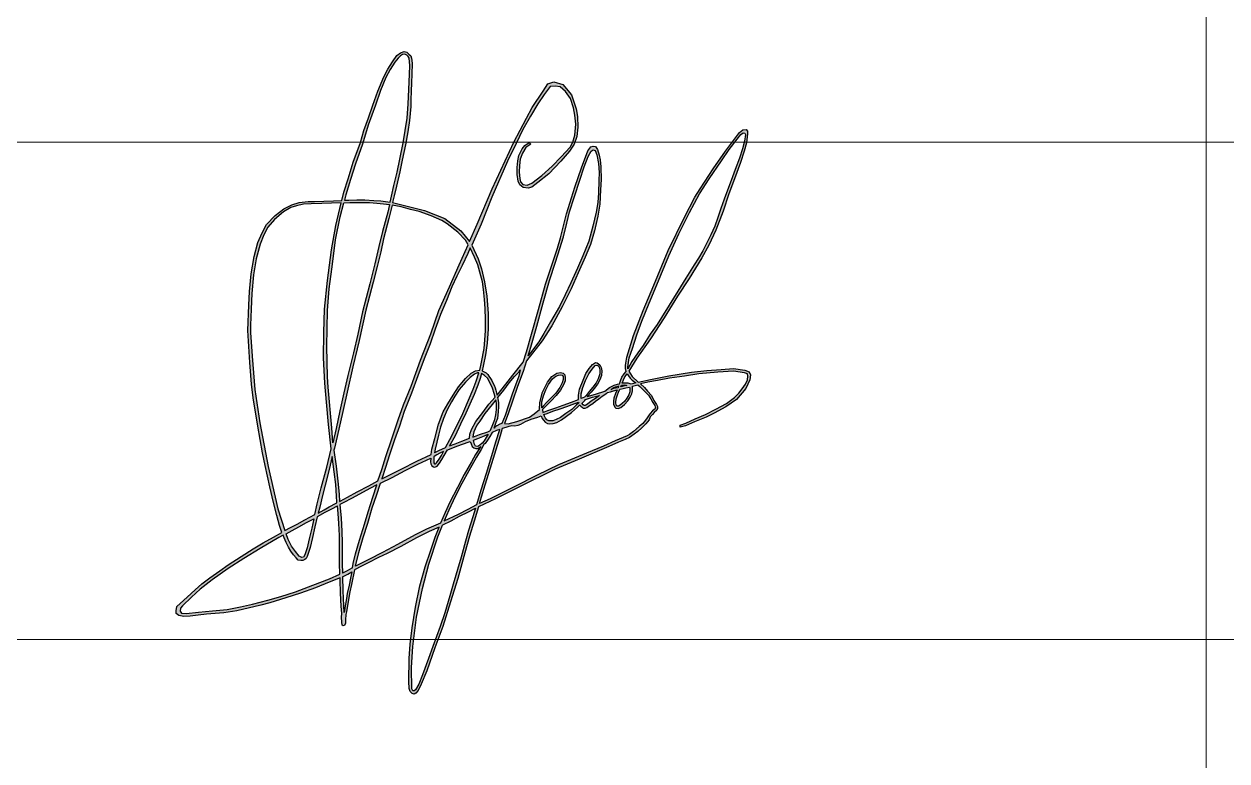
# Model space of a CAD drawing. Header units: millimetres. Extents: x -37166 to -34073, y -441 to 2979.
# Drawn here: x -34943.88 to -34931.78, y 609.13 to 616.54 of the extents above; entities that cross this region are included whole.
import ezdxf
from ezdxf.enums import TextEntityAlignment as Align

# ---------------------------------------------------------------- set-up
doc = ezdxf.new("R2010")
doc.units = ezdxf.units.MM
doc.linetypes.add('SLD-Сплошная', pattern=[0])
doc.layers.add('ОСНОВНАЯ_НАДПИСЬ', color=7, linetype='SLD-Сплошная')
doc.layers.add('ЧЕРТЕЖ', color=7, linetype='Continuous')
doc.styles.add('SLDTEXTSTYLE0', font='ГОСТ тип А наклонный.ttf')
doc.styles.add('ГОСТ', font='ГОСТ тип А.ttf', dxfattribs={"oblique": 15})

# ---------------------------------------------------------------- blocks, each defined once
blk = doc.blocks.new('A4-vert-gost-02-Neptun')
at = {"layer": 'ОСНОВНАЯ_НАДПИСЬ', "lineweight": 13}
for p, q in [((74.998, 20.001), (74.998, 5.001)), ((19.998, 15.001), (84.998, 15.001)), ((19.998, 10.001), (84.998, 10.001))]:
    blk.add_line(p, q, dxfattribs=at)
at = {"layer": 'ОСНОВНАЯ_НАДПИСЬ', "lineweight": 13, "style": 'SLDTEXTSTYLE0', "oblique": 7.5}
blk.add_attdef('PAGE', text='', height=3.5, dxfattribs=at).set_placement((199.52, 7.972), align=Align.CENTER)
at = {"layer": 'ЧЕРТЕЖ', "style": 'ГОСТ', "oblique": 15}
blk.add_attdef('НОМЕР ЧЕРТЕЖА', text='', height=5, rotation=180, dxfattribs=at).set_placement((58.022, 285.179), align=Align.MIDDLE_CENTER)
blk.add_attdef('Номер чертежа', text='', height=7.001, dxfattribs=at).set_placement((141.148, 13.277), align=Align.MIDDLE_CENTER)
blk = doc.blocks.new('Chirkov')
at = {"ltscale": 50}
h = blk.add_hatch(color=256, dxfattribs=at)
h.paths.add_polyline_path([(0.4586, 0.5454), (0.4616, 0.5602), (0.4637, 0.5754), (0.465, 0.5944), (0.4652, 0.6142), (0.4633, 0.6369), (0.4601, 0.656), (0.4563, 0.6728), (0.4521, 0.6859), (0.4435, 0.7037), (0.4558, 0.7315), (0.47, 0.7668), (0.4905, 0.8136), (0.5018, 0.837), (0.5105, 0.8551), (0.5206, 0.8728), (0.5299, 0.8889), (0.5383, 0.901), (0.5463, 0.9115), (0.5527, 0.912), (0.5593, 0.911), (0.5661, 0.9051), (0.5726, 0.8959), (0.5766, 0.8836), (0.5787, 0.874), (0.5798, 0.8624), (0.5786, 0.8478), (0.5758, 0.8385), (0.5722, 0.8323), (0.5608, 0.8194), (0.5489, 0.8072), (0.5355, 0.795), (0.5222, 0.785), (0.5162, 0.7822), (0.5104, 0.7831), (0.5074, 0.7866), (0.5064, 0.791), (0.5056, 0.7992), (0.5059, 0.8079), (0.5069, 0.8164), (0.5098, 0.8241), (0.5142, 0.8318), (0.5209, 0.8359), (0.5189, 0.838), (0.513, 0.8342), (0.5096, 0.8299), (0.5053, 0.8214), (0.5037, 0.8141), (0.5028, 0.8053), (0.5032, 0.7963), (0.5041, 0.7874), (0.5065, 0.7827), (0.511, 0.7792), (0.5172, 0.7785), (0.5222, 0.7797), (0.5301, 0.7857), (0.5443, 0.7972), (0.56, 0.8137), (0.5717, 0.827), (0.5778, 0.8361), (0.5813, 0.8461), (0.5825, 0.8581), (0.5818, 0.8724), (0.5801, 0.8821), (0.574, 0.9006), (0.5628, 0.9142), (0.551, 0.9175), (0.5433, 0.9148), (0.537, 0.9054), (0.5226, 0.884), (0.5152, 0.8699), (0.4987, 0.8386), (0.4702, 0.7777), (0.4508, 0.7312), (0.4404, 0.7088), (0.4294, 0.7225), (0.4082, 0.7386), (0.3817, 0.7491), (0.34, 0.7596), (0.342, 0.7685), (0.345, 0.7809), (0.3496, 0.7996), (0.3525, 0.8149), (0.3566, 0.8351), (0.36, 0.8521), (0.3619, 0.8669), (0.3637, 0.8854), (0.3639, 0.8945), (0.3643, 0.9048), (0.3648, 0.9169), (0.3651, 0.9271), (0.3654, 0.9422), (0.3648, 0.9486), (0.3639, 0.9516), (0.3612, 0.954), (0.3585, 0.9563), (0.3552, 0.9571), (0.3503, 0.9556), (0.3454, 0.9519), (0.3396, 0.944), (0.3338, 0.934), (0.3283, 0.9241), (0.3208, 0.9052), (0.314, 0.8872), (0.3082, 0.8706), (0.3024, 0.8539), (0.2981, 0.8383), (0.2885, 0.8123), (0.2818, 0.7907), (0.2763, 0.773), (0.2734, 0.7624), (0.2625, 0.7618), (0.2501, 0.7612), (0.2377, 0.761), (0.2292, 0.761), (0.2176, 0.7596), (0.2078, 0.7568), (0.1976, 0.7514), (0.186, 0.7426), (0.1749, 0.7307), (0.1691, 0.7199), (0.1637, 0.7073), (0.1589, 0.6891), (0.1549, 0.6662), (0.1525, 0.643), (0.1517, 0.6253), (0.1505, 0.5922), (0.1529, 0.5501), (0.1553, 0.5221), (0.1575, 0.5042), (0.1633, 0.467), (0.1695, 0.4321), (0.1731, 0.4154), (0.1793, 0.3877), (0.1841, 0.3668), (0.1884, 0.35), (0.192, 0.3371), (0.195, 0.3278), (0.184, 0.3218), (0.1703, 0.3141), (0.1575, 0.3063), (0.1419, 0.2964), (0.1248, 0.2853), (0.1138, 0.2775), (0.1006, 0.2685), (0.09, 0.2605), (0.0813, 0.2526), (0.0709, 0.2432), (0.0617, 0.2349), (0.0573, 0.231), (0.0565, 0.2252), (0.0567, 0.2216), (0.06, 0.219), (0.0668, 0.2177), (0.0749, 0.2183), (0.0852, 0.2197), (0.0965, 0.2207), (0.1188, 0.2226), (0.136, 0.2254), (0.1676, 0.2325), (0.1793, 0.2357), (0.2, 0.2421), (0.2195, 0.2483), (0.2388, 0.2554), (0.257, 0.2625), (0.2712, 0.2684), (0.2713, 0.2658), (0.2717, 0.2484), (0.2727, 0.2314), (0.2733, 0.2217), (0.2729, 0.2167), (0.2733, 0.2102), (0.2737, 0.2065), (0.275, 0.2055), (0.2771, 0.2059), (0.2782, 0.2091), (0.2784, 0.2134), (0.2785, 0.2202), (0.2794, 0.2238), (0.2818, 0.2376), (0.284, 0.25), (0.2861, 0.2595), (0.2902, 0.2789), (0.2992, 0.2836), (0.308, 0.2881), (0.3216, 0.2949), (0.3328, 0.3003), (0.3505, 0.3095), (0.3714, 0.3209), (0.3877, 0.3292), (0.4007, 0.3348), (0.3956, 0.3215), (0.39, 0.3047), (0.3826, 0.2829), (0.3757, 0.2578), (0.37, 0.23), (0.3656, 0.203), (0.363, 0.1814), (0.3616, 0.1627), (0.361, 0.1328), (0.3614, 0.1234), (0.3631, 0.1194), (0.3655, 0.1169), (0.3681, 0.116), (0.3704, 0.1175), (0.3733, 0.121), (0.3774, 0.1292), (0.3846, 0.1467), (0.3954, 0.1766), (0.4057, 0.2048), (0.4158, 0.2371), (0.4252, 0.2676), (0.4344, 0.3013), (0.4405, 0.3228), (0.4468, 0.3426), (0.4522, 0.3615), (0.4747, 0.3718), (0.5059, 0.3876), (0.5528, 0.4106), (0.5843, 0.4239), (0.623, 0.4402), (0.6355, 0.4458), (0.6444, 0.4496), (0.6501, 0.452), (0.6563, 0.4565), (0.661, 0.4601), (0.666, 0.4646), (0.6714, 0.4701), (0.6757, 0.4754), (0.6772, 0.4792), (0.6802, 0.4823), (0.6824, 0.4849), (0.6857, 0.488), (0.6869, 0.49), (0.6866, 0.4925), (0.6855, 0.4954), (0.6821, 0.5003), (0.6787, 0.507), (0.6738, 0.5129), (0.6695, 0.5177), (0.6645, 0.5222), (0.6742, 0.5243), (0.6865, 0.5268), (0.7022, 0.5296), (0.7222, 0.5322), (0.7408, 0.5352), (0.7656, 0.5376), (0.7861, 0.5387), (0.8008, 0.5365), (0.8046, 0.5352), (0.8051, 0.5325), (0.8046, 0.5277), (0.8021, 0.5221), (0.7976, 0.5158), (0.793, 0.51), (0.7874, 0.5044), (0.777, 0.4967), (0.7629, 0.4891), (0.7494, 0.4822), (0.736, 0.4766), (0.7239, 0.471), (0.7162, 0.4681), (0.7164, 0.4656), (0.7235, 0.4673), (0.7351, 0.4725), (0.7503, 0.4785), (0.7611, 0.4841), (0.776, 0.492), (0.7903, 0.5019), (0.8022, 0.516), (0.8076, 0.5274), (0.8086, 0.5343), (0.8067, 0.538), (0.8009, 0.5403), (0.7864, 0.5422), (0.7702, 0.5411), (0.7515, 0.5397), (0.7314, 0.5374), (0.7017, 0.5326), (0.6777, 0.5282), (0.6616, 0.5247), (0.6535, 0.5319), (0.649, 0.5388), (0.6595, 0.5557), (0.6774, 0.5814), (0.6954, 0.6087), (0.7128, 0.6369), (0.728, 0.6601), (0.7446, 0.6872), (0.7538, 0.7037), (0.7631, 0.7233), (0.7725, 0.7485), (0.7799, 0.7709), (0.7873, 0.7906), (0.7952, 0.812), (0.8003, 0.827), (0.8031, 0.8379), (0.8045, 0.8494), (0.8044, 0.8532), (0.8026, 0.8552), (0.7984, 0.855), (0.7939, 0.8512), (0.7759, 0.8268), (0.7597, 0.8036), (0.7425, 0.7776), (0.7357, 0.7665), (0.7221, 0.7404), (0.7007, 0.6967), (0.6821, 0.6513), (0.6678, 0.6182), (0.6554, 0.5855), (0.6466, 0.5572), (0.645, 0.5466), (0.6446, 0.5425), (0.6456, 0.5383), (0.643, 0.5352), (0.6402, 0.5311), (0.6382, 0.5263), (0.6368, 0.5224), (0.6345, 0.5221), (0.6299, 0.5206), (0.6239, 0.5177), (0.6179, 0.5127), (0.6056, 0.5088), (0.5947, 0.5059), (0.5998, 0.5112), (0.6037, 0.5163), (0.6082, 0.5219), (0.6113, 0.5276), (0.6132, 0.5332), (0.614, 0.5393), (0.6131, 0.5437), (0.611, 0.5472), (0.6079, 0.5499), (0.6055, 0.5502), (0.6017, 0.5477), (0.5973, 0.5423), (0.5931, 0.5358), (0.5893, 0.5273), (0.5847, 0.5155), (0.5832, 0.5073), (0.5833, 0.5017), (0.5742, 0.4984), (0.5634, 0.4946), (0.5534, 0.4909), (0.5432, 0.4873), (0.5368, 0.4848), (0.5362, 0.4888), (0.5399, 0.4927), (0.5474, 0.4999), (0.554, 0.5071), (0.5597, 0.5142), (0.564, 0.5217), (0.5657, 0.5261), (0.566, 0.5303), (0.5652, 0.5342), (0.5633, 0.5362), (0.5596, 0.5373), (0.5549, 0.5362), (0.5484, 0.532), (0.5428, 0.5245), (0.5363, 0.5112), (0.5325, 0.4981), (0.5323, 0.4888), (0.5252, 0.4829), (0.5193, 0.4787), (0.5026, 0.4729), (0.4911, 0.4699), (0.4863, 0.4706), (0.4911, 0.483), (0.4968, 0.4996), (0.5036, 0.5188), (0.5108, 0.5384), (0.5153, 0.5524), (0.5357, 0.5787), (0.5483, 0.5984), (0.562, 0.6233), (0.5735, 0.6468), (0.583, 0.6674), (0.5921, 0.6879), (0.599, 0.7047), (0.6043, 0.7228), (0.6087, 0.7419), (0.611, 0.7575), (0.6123, 0.7761), (0.613, 0.7899), (0.6126, 0.8065), (0.6116, 0.8156), (0.6103, 0.8218), (0.6082, 0.8292), (0.6056, 0.833), (0.6025, 0.8334), (0.5995, 0.8325), (0.5955, 0.8272), (0.5874, 0.805), (0.5787, 0.7799), (0.5675, 0.7447), (0.5598, 0.7134), (0.5557, 0.6997), (0.5403, 0.6529), (0.531, 0.6198), (0.5219, 0.5874), (0.5154, 0.5641), (0.5109, 0.5505), (0.4972, 0.5336), (0.488, 0.522), (0.4767, 0.5074, 0.110115), (0.4661, 0.5322, 0.171533), (0.4573, 0.5394)])
h.paths.add_polyline_path([(0.1561, 0.5586), (0.154, 0.5894), (0.154, 0.599), (0.1546, 0.6199), (0.1555, 0.6407), (0.1577, 0.6649), (0.1613, 0.6861), (0.1664, 0.705), (0.1712, 0.7174), (0.1766, 0.7274), (0.1855, 0.7375), (0.1972, 0.7474), (0.2069, 0.7531), (0.214, 0.7555), (0.2231, 0.7577), (0.2332, 0.7581), (0.2472, 0.7584), (0.2726, 0.7591), (0.2654, 0.7294), (0.26, 0.6975), (0.2549, 0.6574), (0.2506, 0.6199), (0.25, 0.5895), (0.2496, 0.5565), (0.2512, 0.5231), (0.2535, 0.4983), (0.2559, 0.4689), (0.2593, 0.4371), (0.2539, 0.4132), (0.2466, 0.3862), (0.2411, 0.3651), (0.238, 0.3511), (0.225, 0.3442), (0.215, 0.3387), (0.2061, 0.3341), (0.1989, 0.3302), (0.1895, 0.3587), (0.177, 0.4139), (0.1662, 0.4712), (0.1595, 0.5149)], flags=16)
h.paths.add_polyline_path([(0.2539, 0.571), (0.2547, 0.6182), (0.2571, 0.6467), (0.2606, 0.6756), (0.2653, 0.711), (0.2714, 0.7409), (0.276, 0.7593), (0.2839, 0.7595), (0.2967, 0.7597), (0.3095, 0.7595), (0.3193, 0.7587), (0.3282, 0.7581), (0.3358, 0.757), (0.3336, 0.747), (0.3266, 0.7216), (0.3221, 0.7019), (0.3166, 0.6793), (0.31, 0.6531), (0.3007, 0.6166), (0.2943, 0.5874), (0.2886, 0.5629), (0.2814, 0.5331), (0.2761, 0.5104), (0.271, 0.4869), (0.2659, 0.4637), (0.2618, 0.445), (0.2602, 0.4646), (0.2555, 0.5178), (0.2545, 0.5315)], flags=16)
h.paths.add_polyline_path([(0.288, 0.5445), (0.2962, 0.5792), (0.3051, 0.6189), (0.3147, 0.6552), (0.3196, 0.6759), (0.3245, 0.6949), (0.3282, 0.7119), (0.3352, 0.7388), (0.3393, 0.7563), (0.3512, 0.7539), (0.3634, 0.7504), (0.3749, 0.7478), (0.3902, 0.7423), (0.4043, 0.7361), (0.4112, 0.7316), (0.4252, 0.7209), (0.4352, 0.7105), (0.4387, 0.7042), (0.4269, 0.6779), (0.4142, 0.6494), (0.4006, 0.6182), (0.39, 0.5877), (0.3766, 0.5532), (0.3643, 0.5194), (0.3544, 0.495), (0.3473, 0.4753), (0.3389, 0.4505), (0.3311, 0.4271), (0.3257, 0.4102), (0.3208, 0.3952), (0.3087, 0.3889), (0.2937, 0.3809), (0.2807, 0.374), (0.2711, 0.3686), (0.2703, 0.3682), (0.2699, 0.3779), (0.2683, 0.3948), (0.2659, 0.4144), (0.263, 0.4357), (0.2637, 0.438), (0.2694, 0.463), (0.2746, 0.486), (0.2804, 0.5113)], flags=16)
h.paths.add_polyline_path([(0.2607, 0.4272), (0.2636, 0.407), (0.2654, 0.3906), (0.2665, 0.3753), (0.267, 0.3673), (0.2671, 0.3667), (0.266, 0.3661), (0.2571, 0.3612), (0.2502, 0.3575), (0.2425, 0.3532), (0.2445, 0.3611), (0.2483, 0.376), (0.2516, 0.3897), (0.2568, 0.4104)], flags=16)
h.paths.add_polyline_path([(0.3551, 0.4863), (0.3648, 0.5103), (0.373, 0.5326), (0.3813, 0.555), (0.3893, 0.5748), (0.3957, 0.5938), (0.4026, 0.6132), (0.4107, 0.6316), (0.4176, 0.6493), (0.4242, 0.6633), (0.4311, 0.6774), (0.4383, 0.693), (0.4415, 0.7004), (0.447, 0.688), (0.4513, 0.6781), (0.4543, 0.6683), (0.4575, 0.6558), (0.4588, 0.6457), (0.4604, 0.6329), (0.4611, 0.621), (0.4616, 0.6064), (0.4616, 0.5916), (0.4607, 0.5801), (0.4598, 0.5685), (0.4562, 0.5505), (0.454, 0.5404), (0.4486, 0.5395), (0.4428, 0.5364), (0.4353, 0.5293), (0.426, 0.5182), (0.419, 0.5076), (0.4123, 0.4963), (0.4063, 0.4855), (0.3999, 0.4695), (0.3951, 0.4509), (0.3915, 0.437), (0.3903, 0.4298), (0.3717, 0.421), (0.351, 0.4107), (0.3355, 0.4027), (0.3258, 0.3979), (0.3307, 0.413), (0.3359, 0.4293), (0.3423, 0.4491), (0.3489, 0.4667)], flags=16)
h.paths.add_polyline_path([(0.2598, 0.3582), (0.2673, 0.3624), (0.2677, 0.3626), (0.2688, 0.3525), (0.2697, 0.3393), (0.2702, 0.3236), (0.2705, 0.3011), (0.2706, 0.2871), (0.2709, 0.2734), (0.2573, 0.2669), (0.2354, 0.2586), (0.2129, 0.2502), (0.1937, 0.2441), (0.1764, 0.239), (0.1564, 0.234), (0.1409, 0.2304), (0.1235, 0.227), (0.1041, 0.2252), (0.0858, 0.2233), (0.0696, 0.2216), (0.0636, 0.2222), (0.0619, 0.2247), (0.0624, 0.2287), (0.0651, 0.2318), (0.0768, 0.2433), (0.0879, 0.2535), (0.1036, 0.2657), (0.1247, 0.2805), (0.1452, 0.2938), (0.1664, 0.307), (0.1911, 0.3213), (0.1966, 0.3243), (0.198, 0.3208), (0.2004, 0.3145), (0.2037, 0.3087), (0.2066, 0.3034), (0.2102, 0.2986), (0.2135, 0.2945), (0.2161, 0.2915), (0.2199, 0.291), (0.2224, 0.2911), (0.2249, 0.2922), (0.2266, 0.2936), (0.2282, 0.2964), (0.2319, 0.3081), (0.2351, 0.3212), (0.2382, 0.3352), (0.2413, 0.3484), (0.251, 0.3537)], flags=16)
h.paths.add_polyline_path([(0.2708, 0.3642), (0.2753, 0.3665), (0.2871, 0.3727), (0.3101, 0.3852), (0.3191, 0.39), (0.3142, 0.374), (0.308, 0.3548), (0.3033, 0.3386), (0.2966, 0.3177), (0.2915, 0.3), (0.2885, 0.2873), (0.2874, 0.2816), (0.2868, 0.2813), (0.2809, 0.278), (0.2749, 0.2751), (0.2744, 0.2749), (0.274, 0.2865), (0.2738, 0.2988), (0.2739, 0.3143), (0.2734, 0.3294), (0.2724, 0.3465)], flags=16)
h.paths.add_polyline_path([(0.2367, 0.3457), (0.234, 0.3334), (0.2309, 0.3195), (0.2279, 0.3076), (0.225, 0.2987), (0.2234, 0.2955), (0.2213, 0.2948), (0.2177, 0.2968), (0.2129, 0.3027), (0.2076, 0.3099), (0.203, 0.3187), (0.2005, 0.326), (0.2083, 0.3302), (0.2173, 0.3353), (0.227, 0.3406)], flags=16)
h.paths.add_polyline_path([(0.3239, 0.3924), (0.3395, 0.3998), (0.3565, 0.4087), (0.3728, 0.4171), (0.3899, 0.4251), (0.3895, 0.4202), (0.3898, 0.4174), (0.3915, 0.4151), (0.3936, 0.4137), (0.3953, 0.4132), (0.3982, 0.4144), (0.4012, 0.4183), (0.4042, 0.4231), (0.4074, 0.4283), (0.412, 0.436), (0.4124, 0.4361), (0.4219, 0.4398), (0.43, 0.4429), (0.4416, 0.447), (0.4426, 0.4438), (0.4443, 0.4405), (0.4464, 0.4386), (0.4489, 0.4376), (0.4516, 0.4376), (0.4553, 0.4403), (0.4486, 0.4298), (0.4431, 0.4202), (0.4336, 0.4037), (0.4249, 0.3866), (0.4147, 0.3675), (0.4088, 0.3538), (0.4025, 0.3399), (0.3842, 0.3319), (0.3695, 0.3245), (0.3465, 0.3119), (0.3265, 0.3015), (0.3089, 0.2925), (0.2913, 0.2837), (0.2956, 0.3017), (0.3014, 0.3213), (0.3073, 0.3398), (0.3133, 0.3602), (0.3187, 0.376)], flags=16)
h.paths.add_polyline_path([(0.2768, 0.7627), (0.2787, 0.7695), (0.2846, 0.7898), (0.2914, 0.8102), (0.3006, 0.836), (0.308, 0.8608), (0.3176, 0.8869), (0.3243, 0.9062), (0.3312, 0.9232), (0.3369, 0.9336), (0.343, 0.9432), (0.3473, 0.9488), (0.3501, 0.9518), (0.3528, 0.9533), (0.3551, 0.9537), (0.3568, 0.9535), (0.3586, 0.9524), (0.3603, 0.9509), (0.3616, 0.9488), (0.3625, 0.9391), (0.362, 0.9278), (0.361, 0.9077), (0.3602, 0.8887), (0.3589, 0.8701), (0.3564, 0.8537), (0.3538, 0.8376), (0.3493, 0.8163), (0.3458, 0.7995), (0.3417, 0.782), (0.3383, 0.7679), (0.3368, 0.7603), (0.3245, 0.7617), (0.3153, 0.7625), (0.3036, 0.763), (0.293, 0.7632), (0.2828, 0.7628)], flags=16)
h.paths.add_polyline_path([(0.4028, 0.4658), (0.4066, 0.4769), (0.4114, 0.4881), (0.4171, 0.4986), (0.4216, 0.5063), (0.4272, 0.5149), (0.4352, 0.5244), (0.4415, 0.5306), (0.4472, 0.5348), (0.451, 0.5366), (0.4528, 0.5368), (0.4492, 0.5259), (0.4453, 0.5154), (0.4393, 0.5011), (0.4318, 0.4836), (0.4223, 0.4638), (0.4148, 0.4496), (0.4092, 0.4392), (0.4004, 0.4349), (0.3952, 0.4325), (0.3947, 0.4322), (0.3956, 0.4369), (0.3978, 0.4459), (0.4, 0.4552)], flags=16)
h.paths.add_polyline_path([(0.3942, 0.4271), (0.3977, 0.4292), (0.4019, 0.4314), (0.4067, 0.4338), (0.4039, 0.4286), (0.4009, 0.4237), (0.3976, 0.4189), (0.3961, 0.4176), (0.3946, 0.4175), (0.3937, 0.4187), (0.3938, 0.4219), (0.3941, 0.4268)], flags=16)
h.paths.add_polyline_path([(0.4145, 0.4412), (0.4217, 0.4542), (0.429, 0.4696), (0.4359, 0.4838), (0.441, 0.4955), (0.4467, 0.5084), (0.4514, 0.5205), (0.4545, 0.5293), (0.4565, 0.5358), (0.4603, 0.5332), (0.4641, 0.5297), (0.4674, 0.524), (0.4709, 0.5166), (0.473, 0.5096), (0.474, 0.5049), (0.466, 0.4959), (0.4581, 0.485), (0.4491, 0.4728), (0.4432, 0.4627), (0.4411, 0.4566), (0.4407, 0.4512), (0.4307, 0.4474), (0.4217, 0.4439)], flags=16)
h.paths.add_polyline_path([(0.2864, 0.2761), (0.2847, 0.2679), (0.2829, 0.2588), (0.2806, 0.2481), (0.2796, 0.2415), (0.2776, 0.229), (0.2768, 0.2248), (0.2764, 0.223), (0.276, 0.232), (0.2754, 0.2514), (0.2748, 0.27), (0.2752, 0.2702), (0.2812, 0.2731)], flags=16)
h.paths.add_polyline_path([(0.4462, 0.4596), (0.4481, 0.4635), (0.4504, 0.4682), (0.4541, 0.4736), (0.4608, 0.4833), (0.4701, 0.4953), (0.475, 0.5014), (0.4758, 0.4968), (0.4759, 0.4889), (0.4752, 0.4816), (0.4736, 0.4756), (0.4712, 0.469), (0.4679, 0.4618), (0.4673, 0.4607), (0.4645, 0.4596), (0.4536, 0.4562), (0.4451, 0.4526), (0.4452, 0.4554)], flags=16)
h.paths.add_polyline_path([(0.4459, 0.4484), (0.4515, 0.4508), (0.4579, 0.4535), (0.4652, 0.4564), (0.4626, 0.4519), (0.4596, 0.4475), (0.4573, 0.4448), (0.4542, 0.4421), (0.4516, 0.4405), (0.4485, 0.4408), (0.4469, 0.4442), (0.4461, 0.4467)], flags=16)
h.paths.add_polyline_path([(0.4305, 0.3919), (0.4396, 0.4086), (0.4497, 0.4264), (0.4557, 0.4363), (0.4594, 0.443), (0.4611, 0.4444), (0.4642, 0.4486), (0.467, 0.4533), (0.4703, 0.4586), (0.4759, 0.4611), (0.4802, 0.4627), (0.4751, 0.4465), (0.4697, 0.4285), (0.4627, 0.4055), (0.4558, 0.3834), (0.45, 0.3643), (0.4389, 0.3583), (0.426, 0.3518), (0.4075, 0.3429), (0.4135, 0.3568), (0.4217, 0.3748)], flags=16)
h.paths.add_polyline_path([(0.4052, 0.3373), (0.4059, 0.3377), (0.4164, 0.3429), (0.4274, 0.3489), (0.4391, 0.3546), (0.4484, 0.3594), (0.445, 0.3484), (0.4394, 0.3302), (0.4354, 0.3164), (0.4295, 0.2956), (0.4247, 0.2792), (0.4192, 0.2603), (0.4147, 0.2449), (0.4081, 0.2226), (0.402, 0.2045), (0.3926, 0.1785), (0.3871, 0.1626), (0.3792, 0.1415), (0.3741, 0.1294), (0.3697, 0.1218), (0.3682, 0.1205), (0.3662, 0.1205), (0.3652, 0.123), (0.3647, 0.151), (0.3665, 0.1786), (0.3714, 0.2171), (0.379, 0.2546), (0.3872, 0.2863), (0.399, 0.3222)], flags=16)
h.paths.add_polyline_path([(0.4778, 0.5044), (0.4856, 0.514), (0.4927, 0.5235), (0.4994, 0.5319), (0.5051, 0.5378), (0.507, 0.5406), (0.5067, 0.5383), (0.5051, 0.5325), (0.5012, 0.5217), (0.4965, 0.5087), (0.4917, 0.4942), (0.4872, 0.4808), (0.4831, 0.4705), (0.4802, 0.4696), (0.4765, 0.4675), (0.4739, 0.4654), (0.4728, 0.4645), (0.4755, 0.4722), (0.4776, 0.4774), (0.4783, 0.4812), (0.4787, 0.486), (0.4791, 0.4924), (0.4789, 0.4981), (0.4783, 0.5029)], flags=16)
h.paths.add_polyline_path([(0.4812, 0.4548), (0.484, 0.4642), (0.4888, 0.4656), (0.4924, 0.4667), (0.4961, 0.4676), (0.4997, 0.4673), (0.5042, 0.4682), (0.5079, 0.4697), (0.5138, 0.4731), (0.5214, 0.4759), (0.5299, 0.4789), (0.5344, 0.4806), (0.5357, 0.4771), (0.5373, 0.4746), (0.5397, 0.4723), (0.5426, 0.4706), (0.5456, 0.4699), (0.55, 0.4703), (0.5549, 0.4719), (0.5611, 0.4753), (0.5675, 0.4798), (0.5743, 0.4847), (0.5782, 0.4882), (0.5821, 0.4916), (0.5845, 0.4943), (0.585, 0.4946), (0.5862, 0.4931), (0.5884, 0.4913), (0.5899, 0.4906), (0.5919, 0.4905), (0.594, 0.4915), (0.5978, 0.4938), (0.6019, 0.4967), (0.6057, 0.4996), (0.61, 0.5029), (0.6143, 0.5062), (0.6204, 0.5103), (0.6212, 0.5108), (0.6252, 0.5119), (0.6293, 0.5132), (0.6341, 0.5144), (0.6319, 0.5096), (0.6294, 0.5037), (0.6291, 0.4998), (0.6291, 0.4956), (0.6308, 0.4918), (0.6322, 0.4904), (0.6351, 0.49), (0.6388, 0.4913), (0.6434, 0.4952), (0.648, 0.5001), (0.6509, 0.5047), (0.653, 0.5094), (0.6538, 0.513), (0.6541, 0.5167), (0.6541, 0.5185), (0.6539, 0.5192), (0.6576, 0.5202), (0.661, 0.521), (0.6636, 0.5188), (0.6668, 0.5157), (0.6706, 0.5117), (0.6749, 0.5074), (0.6779, 0.5029), (0.6807, 0.4978), (0.6833, 0.4938), (0.6838, 0.4922), (0.6839, 0.491), (0.6836, 0.4897), (0.6803, 0.4869), (0.677, 0.4837), (0.6757, 0.4818), (0.6748, 0.4804), (0.6733, 0.4779), (0.6708, 0.4748), (0.6674, 0.4706), (0.6627, 0.4664), (0.6552, 0.4601), (0.6499, 0.456), (0.647, 0.4543), (0.6313, 0.4479), (0.6158, 0.4408), (0.5937, 0.4316), (0.5571, 0.4162), (0.5292, 0.4029), (0.4989, 0.3877), (0.4764, 0.3763), (0.4675, 0.3718), (0.4536, 0.3656), (0.4562, 0.3744), (0.4613, 0.3903), (0.4682, 0.4124), (0.4739, 0.4309)], flags=16)
h.paths.add_polyline_path([(0.5172, 0.5589), (0.5208, 0.5705), (0.5287, 0.5977), (0.537, 0.6283), (0.5452, 0.6575), (0.553, 0.6814), (0.5589, 0.6995), (0.5636, 0.7148), (0.568, 0.7324), (0.5716, 0.7474), (0.5779, 0.7674), (0.585, 0.7891), (0.5907, 0.8065), (0.596, 0.8199), (0.5998, 0.827), (0.6025, 0.8285), (0.6052, 0.8276), (0.6072, 0.822), (0.6096, 0.8106), (0.6104, 0.7989), (0.6101, 0.7885), (0.6096, 0.7723), (0.6085, 0.7597), (0.6065, 0.747), (0.6019, 0.7287), (0.5969, 0.7089), (0.5891, 0.6898), (0.582, 0.6736), (0.5734, 0.6546), (0.566, 0.6386), (0.5582, 0.6237), (0.5468, 0.6033), (0.5379, 0.5881), (0.5313, 0.5774), (0.5204, 0.5628)], flags=16)
h.paths.add_polyline_path([(0.5352, 0.4989), (0.5376, 0.5065), (0.5404, 0.5143), (0.5441, 0.5213), (0.5494, 0.529), (0.5536, 0.5322), (0.5571, 0.5338), (0.5598, 0.5343), (0.5619, 0.5336), (0.5634, 0.5317), (0.5631, 0.5282), (0.5619, 0.5235), (0.5587, 0.5175), (0.5534, 0.5103), (0.5475, 0.5042), (0.5416, 0.4979), (0.5375, 0.4934), (0.5355, 0.4909), (0.5354, 0.4931)], flags=16)
h.paths.add_polyline_path([(0.5381, 0.482), (0.5421, 0.4834), (0.5498, 0.4866), (0.5593, 0.4897), (0.5682, 0.4928), (0.5752, 0.4954), (0.5832, 0.4985), (0.5835, 0.4985), (0.5839, 0.4976), (0.5804, 0.4942), (0.5744, 0.4887), (0.5667, 0.4833), (0.5596, 0.4783), (0.5541, 0.4755), (0.5495, 0.4741), (0.5466, 0.4737), (0.5444, 0.4738), (0.5418, 0.4751), (0.5401, 0.4772), (0.5387, 0.4799)], flags=16)
h.paths.add_polyline_path([(0.5868, 0.5093), (0.5891, 0.5177), (0.5926, 0.5267), (0.5967, 0.5353), (0.6012, 0.5415), (0.6053, 0.5461), (0.6072, 0.5466), (0.6089, 0.5459), (0.6102, 0.5443), (0.6112, 0.5405), (0.611, 0.5355), (0.6092, 0.5289), (0.6065, 0.5235), (0.6022, 0.5178), (0.5974, 0.5121), (0.5933, 0.5072), (0.5913, 0.5048), (0.5867, 0.5032)], flags=16)
h.paths.add_polyline_path([(0.5876, 0.4969), (0.5879, 0.4971), (0.5914, 0.5007), (0.5923, 0.5018), (0.5964, 0.5032), (0.6016, 0.5047), (0.6054, 0.5057), (0.6106, 0.5072), (0.6054, 0.5031), (0.6013, 0.5003), (0.5977, 0.4977), (0.5949, 0.4958), (0.5929, 0.4943), (0.5919, 0.4939), (0.5906, 0.494), (0.5895, 0.4947)], flags=16)
h.paths.add_polyline_path([(0.6258, 0.5147), (0.6261, 0.515), (0.6287, 0.5172), (0.6316, 0.5185), (0.6351, 0.5194), (0.6358, 0.5195), (0.635, 0.5173), (0.6318, 0.5166), (0.6279, 0.5156)], flags=16)
h.paths.add_polyline_path([(0.6325, 0.5028), (0.6342, 0.5078), (0.6357, 0.5116), (0.6375, 0.5152), (0.6379, 0.5153), (0.6416, 0.5162), (0.6452, 0.5169), (0.6499, 0.5181), (0.6506, 0.5169), (0.6505, 0.5118), (0.6491, 0.508), (0.6465, 0.5034), (0.6437, 0.4994), (0.6404, 0.4964), (0.6377, 0.4944), (0.6358, 0.4932), (0.6337, 0.4931), (0.6328, 0.4943), (0.6323, 0.4977)], flags=16)
h.paths.add_polyline_path([(0.6387, 0.5186), (0.6394, 0.5204), (0.6415, 0.5207), (0.6437, 0.5208), (0.6452, 0.5205), (0.6464, 0.5201), (0.6429, 0.5197), (0.6405, 0.519)], flags=16)
h.paths.add_polyline_path([(0.6402, 0.5231), (0.6407, 0.5241), (0.642, 0.5274), (0.644, 0.5313), (0.6471, 0.5356), (0.6486, 0.5328), (0.6508, 0.5298), (0.6537, 0.5269), (0.6582, 0.5236), (0.6522, 0.522), (0.6484, 0.523), (0.6443, 0.5234)], flags=16)
h.paths.add_polyline_path([(0.648, 0.5419), (0.648, 0.544), (0.6498, 0.5562), (0.6538, 0.5686), (0.6596, 0.5866), (0.6664, 0.6045), (0.6758, 0.6281), (0.6858, 0.6519), (0.7016, 0.6899), (0.7146, 0.7187), (0.7284, 0.7466), (0.7415, 0.7708), (0.7543, 0.7908), (0.7704, 0.8141), (0.7807, 0.8289), (0.7911, 0.8425), (0.7959, 0.8487), (0.7987, 0.8508), (0.8009, 0.8503), (0.8017, 0.8485), (0.8006, 0.8401), (0.7981, 0.8297), (0.7941, 0.8175), (0.7882, 0.803), (0.783, 0.7886), (0.7783, 0.7758), (0.774, 0.7639), (0.7698, 0.752), (0.7657, 0.7401), (0.7617, 0.7285), (0.7567, 0.7174), (0.7506, 0.7051), (0.746, 0.6966), (0.7402, 0.6869), (0.7346, 0.6779), (0.7238, 0.6605), (0.7135, 0.6438), (0.702, 0.6252), (0.6919, 0.6091), (0.6863, 0.6001), (0.6773, 0.5872), (0.6678, 0.5726), (0.6609, 0.5629), (0.653, 0.5515)], flags=16)
blk.add_lwpolyline([(0.5357, 0.5787), (0.5153, 0.5524), (0.5108, 0.5384), (0.5036, 0.5188), (0.4968, 0.4996), (0.4911, 0.483), (0.4863, 0.4706), (0.4911, 0.4699), (0.5026, 0.4729), (0.5193, 0.4787), (0.5252, 0.4829), (0.5323, 0.4888), (0.5325, 0.4981), (0.5363, 0.5112), (0.5428, 0.5245), (0.5484, 0.532), (0.5549, 0.5362), (0.5596, 0.5373), (0.5633, 0.5362), (0.5652, 0.5342), (0.566, 0.5303), (0.5657, 0.5261), (0.564, 0.5217), (0.5597, 0.5142), (0.554, 0.5071), (0.5474, 0.4999), (0.5399, 0.4927), (0.5362, 0.4888), (0.5368, 0.4848), (0.5432, 0.4873), (0.5534, 0.4909), (0.5634, 0.4946), (0.5742, 0.4984), (0.5833, 0.5017), (0.5832, 0.5073), (0.5847, 0.5155), (0.5893, 0.5273), (0.5931, 0.5358), (0.5973, 0.5423), (0.6017, 0.5477), (0.6055, 0.5502), (0.6079, 0.5499), (0.611, 0.5472), (0.6131, 0.5437), (0.614, 0.5393), (0.6132, 0.5332), (0.6113, 0.5276), (0.6082, 0.5219), (0.6037, 0.5163), (0.5998, 0.5112), (0.5947, 0.5059), (0.6056, 0.5088), (0.6179, 0.5127), (0.6239, 0.5177), (0.6299, 0.5206), (0.6345, 0.5221), (0.6368, 0.5224), (0.6382, 0.5263), (0.6402, 0.5311), (0.643, 0.5352), (0.6456, 0.5383), (0.6446, 0.5425), (0.645, 0.5466), (0.6466, 0.5572), (0.6554, 0.5855), (0.6678, 0.6182), (0.6821, 0.6513), (0.7007, 0.6967), (0.7221, 0.7404), (0.7357, 0.7665), (0.7425, 0.7776), (0.7597, 0.8036), (0.7759, 0.8268), (0.7939, 0.8512), (0.7984, 0.855), (0.8026, 0.8552), (0.8044, 0.8532), (0.8045, 0.8494), (0.8031, 0.8379), (0.8003, 0.827), (0.7952, 0.812), (0.7873, 0.7906), (0.7799, 0.7709), (0.7725, 0.7485), (0.7631, 0.7233), (0.7538, 0.7037), (0.7446, 0.6872), (0.728, 0.6601), (0.7128, 0.6369), (0.6954, 0.6087), (0.6774, 0.5814), (0.6595, 0.5557), (0.649, 0.5388), (0.6535, 0.5319), (0.6616, 0.5247), (0.6777, 0.5282), (0.7017, 0.5326), (0.7314, 0.5374), (0.7515, 0.5397), (0.7702, 0.5411), (0.7864, 0.5422), (0.8009, 0.5403), (0.8067, 0.538), (0.8086, 0.5343), (0.8076, 0.5274), (0.8022, 0.516), (0.7903, 0.5019), (0.776, 0.492), (0.7611, 0.4841), (0.7503, 0.4785), (0.7351, 0.4725), (0.7235, 0.4673), (0.7164, 0.4656), (0.7162, 0.4681), (0.7239, 0.471), (0.736, 0.4766), (0.7494, 0.4822), (0.7629, 0.4891), (0.777, 0.4967), (0.7874, 0.5044), (0.793, 0.51), (0.7976, 0.5158), (0.8021, 0.5221), (0.8046, 0.5277), (0.8051, 0.5325), (0.8046, 0.5352), (0.8008, 0.5365), (0.7861, 0.5387), (0.7656, 0.5376), (0.7408, 0.5352), (0.7222, 0.5322), (0.7022, 0.5296), (0.6865, 0.5268), (0.6742, 0.5243), (0.6645, 0.5222), (0.6695, 0.5177), (0.6738, 0.5129), (0.6787, 0.507), (0.6821, 0.5003), (0.6855, 0.4954), (0.6866, 0.4925), (0.6869, 0.49), (0.6857, 0.488), (0.6824, 0.4849), (0.6802, 0.4823), (0.6772, 0.4792), (0.6757, 0.4754), (0.6714, 0.4701), (0.666, 0.4646), (0.661, 0.4601), (0.6563, 0.4565), (0.6501, 0.452), (0.6444, 0.4496), (0.6355, 0.4458), (0.623, 0.4402), (0.5843, 0.4239), (0.5528, 0.4106), (0.5059, 0.3876), (0.4747, 0.3718), (0.4522, 0.3615), (0.4468, 0.3426), (0.4405, 0.3228), (0.4344, 0.3013), (0.4252, 0.2676), (0.4158, 0.2371), (0.4057, 0.2048), (0.3954, 0.1766), (0.3846, 0.1467), (0.3774, 0.1292), (0.3733, 0.121), (0.3704, 0.1175), (0.3681, 0.116), (0.3655, 0.1169), (0.3631, 0.1194), (0.3614, 0.1234), (0.361, 0.1328), (0.3616, 0.1627), (0.363, 0.1814), (0.3656, 0.203), (0.37, 0.23), (0.3757, 0.2578), (0.3826, 0.2829), (0.39, 0.3047), (0.3956, 0.3215), (0.4007, 0.3348), (0.3877, 0.3292), (0.3714, 0.3209), (0.3505, 0.3095), (0.3328, 0.3003), (0.3216, 0.2949), (0.308, 0.2881), (0.2992, 0.2836), (0.2902, 0.2789), (0.2861, 0.2595), (0.284, 0.25), (0.2818, 0.2376), (0.2794, 0.2238), (0.2785, 0.2202), (0.2784, 0.2134), (0.2782, 0.2091), (0.2771, 0.2059), (0.275, 0.2055), (0.2737, 0.2065), (0.2733, 0.2102), (0.2729, 0.2167), (0.2733, 0.2217), (0.2727, 0.2314), (0.2717, 0.2484), (0.2713, 0.2658), (0.2712, 0.2684), (0.257, 0.2625), (0.2388, 0.2554), (0.2195, 0.2483), (0.2, 0.2421), (0.1793, 0.2357), (0.1676, 0.2325), (0.136, 0.2254), (0.1188, 0.2226), (0.0965, 0.2207), (0.0852, 0.2197), (0.0749, 0.2183), (0.0668, 0.2177), (0.06, 0.219), (0.0567, 0.2216), (0.0565, 0.2252), (0.0573, 0.231), (0.0617, 0.2349), (0.0709, 0.2432), (0.0813, 0.2526), (0.09, 0.2605), (0.1006, 0.2685), (0.1138, 0.2775), (0.1248, 0.2853), (0.1419, 0.2964), (0.1575, 0.3063), (0.1703, 0.3141), (0.184, 0.3218), (0.195, 0.3278), (0.192, 0.3371), (0.1884, 0.35), (0.1841, 0.3668), (0.1793, 0.3877), (0.1731, 0.4154), (0.1695, 0.4321), (0.1633, 0.467), (0.1575, 0.5042), (0.1553, 0.5221), (0.1529, 0.5501), (0.1505, 0.5922), (0.1517, 0.6253), (0.1525, 0.643), (0.1549, 0.6662), (0.1589, 0.6891), (0.1637, 0.7073), (0.1691, 0.7199), (0.1749, 0.7307), (0.186, 0.7426), (0.1976, 0.7514), (0.2078, 0.7568), (0.2176, 0.7596), (0.2292, 0.761), (0.2377, 0.761), (0.2501, 0.7612), (0.2625, 0.7618), (0.2734, 0.7624), (0.2763, 0.773), (0.2818, 0.7907), (0.2885, 0.8123), (0.2981, 0.8383), (0.3024, 0.8539), (0.3082, 0.8706), (0.314, 0.8872), (0.3208, 0.9052), (0.3283, 0.9241), (0.3338, 0.934), (0.3396, 0.944), (0.3454, 0.9519), (0.3503, 0.9556), (0.3552, 0.9571), (0.3585, 0.9563), (0.3612, 0.954), (0.3639, 0.9516), (0.3648, 0.9486), (0.3654, 0.9422), (0.3651, 0.9271), (0.3648, 0.9169), (0.3643, 0.9048), (0.3639, 0.8945), (0.3637, 0.8854), (0.3619, 0.8669), (0.36, 0.8521), (0.3566, 0.8351), (0.3525, 0.8149), (0.3496, 0.7996), (0.345, 0.7809), (0.342, 0.7685), (0.34, 0.7596), (0.3817, 0.7491), (0.4082, 0.7386), (0.4294, 0.7225), (0.4404, 0.7088), (0.4508, 0.7312), (0.4702, 0.7777), (0.4987, 0.8386), (0.5152, 0.8699), (0.5226, 0.884), (0.537, 0.9054), (0.5433, 0.9148), (0.551, 0.9175), (0.5628, 0.9142), (0.574, 0.9006), (0.5801, 0.8821), (0.5818, 0.8724), (0.5825, 0.8581), (0.5813, 0.8461), (0.5778, 0.8361), (0.5717, 0.827), (0.56, 0.8137), (0.5443, 0.7972), (0.5301, 0.7857), (0.5222, 0.7797), (0.5172, 0.7785), (0.511, 0.7792), (0.5065, 0.7827), (0.5041, 0.7874), (0.5032, 0.7963), (0.5028, 0.8053), (0.5037, 0.8141), (0.5053, 0.8214), (0.5096, 0.8299), (0.513, 0.8342), (0.5189, 0.838), (0.5209, 0.8359), (0.5142, 0.8318), (0.5098, 0.8241), (0.5069, 0.8164), (0.5059, 0.8079), (0.5056, 0.7992), (0.5064, 0.791), (0.5074, 0.7866), (0.5104, 0.7831), (0.5162, 0.7822), (0.5222, 0.785), (0.5355, 0.795), (0.5489, 0.8072), (0.5608, 0.8194), (0.5722, 0.8323), (0.5758, 0.8385), (0.5786, 0.8478), (0.5798, 0.8624), (0.5787, 0.874), (0.5766, 0.8836), (0.5726, 0.8959), (0.5661, 0.9051), (0.5593, 0.911), (0.5527, 0.912), (0.5463, 0.9115), (0.5383, 0.901), (0.5299, 0.8889), (0.5206, 0.8728), (0.5105, 0.8551), (0.5018, 0.837), (0.4905, 0.8136), (0.47, 0.7668), (0.4558, 0.7315), (0.4435, 0.7037), (0.4521, 0.6859), (0.4563, 0.6728), (0.4601, 0.656), (0.4633, 0.6369), (0.4652, 0.6142), (0.465, 0.5944), (0.4637, 0.5754), (0.4616, 0.5602), (0.4586, 0.5454), (0.4573, 0.5394, -0.171533), (0.4661, 0.5322, -0.110115), (0.4767, 0.5074), (0.488, 0.522), (0.4972, 0.5336), (0.5109, 0.5505), (0.5154, 0.5641), (0.5219, 0.5874), (0.531, 0.6198), (0.5403, 0.6529), (0.5557, 0.6997), (0.5598, 0.7134), (0.5675, 0.7447), (0.5787, 0.7799), (0.5874, 0.805), (0.5955, 0.8272), (0.5995, 0.8325), (0.6025, 0.8334), (0.6056, 0.833), (0.6082, 0.8292), (0.6103, 0.8218), (0.6116, 0.8156), (0.6126, 0.8065), (0.613, 0.7899), (0.6123, 0.7761), (0.611, 0.7575), (0.6087, 0.7419), (0.6043, 0.7228), (0.599, 0.7047), (0.5921, 0.6879), (0.583, 0.6674), (0.5735, 0.6468), (0.562, 0.6233), (0.5483, 0.5984)], format="xyb", close=True, dxfattribs=at)
for points in [[(0.2768, 0.7627), (0.2828, 0.7628), (0.293, 0.7632), (0.3036, 0.763), (0.3153, 0.7625), (0.3245, 0.7617), (0.3368, 0.7603), (0.3383, 0.7679), (0.3417, 0.782), (0.3458, 0.7995), (0.3493, 0.8163), (0.3538, 0.8376), (0.3564, 0.8537), (0.3589, 0.8701), (0.3602, 0.8887), (0.361, 0.9077), (0.362, 0.9278), (0.3625, 0.9391), (0.3616, 0.9488), (0.3603, 0.9509), (0.3586, 0.9524), (0.3568, 0.9535), (0.3551, 0.9537), (0.3528, 0.9533), (0.3501, 0.9518), (0.3473, 0.9488), (0.343, 0.9432), (0.3369, 0.9336), (0.3312, 0.9232), (0.3243, 0.9062), (0.3176, 0.8869), (0.308, 0.8608), (0.3006, 0.836), (0.2914, 0.8102), (0.2846, 0.7898), (0.2787, 0.7695)], [(0.648, 0.544), (0.6498, 0.5562), (0.6538, 0.5686), (0.6596, 0.5866), (0.6664, 0.6045), (0.6758, 0.6281), (0.6858, 0.6519), (0.7016, 0.6899), (0.7146, 0.7187), (0.7284, 0.7466), (0.7415, 0.7708), (0.7543, 0.7908), (0.7704, 0.8141), (0.7807, 0.8289), (0.7911, 0.8425), (0.7959, 0.8487), (0.7987, 0.8508), (0.8009, 0.8503), (0.8017, 0.8485), (0.8006, 0.8401), (0.7981, 0.8297), (0.7941, 0.8175), (0.7882, 0.803), (0.783, 0.7886), (0.7783, 0.7758), (0.774, 0.7639), (0.7698, 0.752), (0.7657, 0.7401), (0.7617, 0.7285), (0.7567, 0.7174), (0.7506, 0.7051), (0.746, 0.6966), (0.7402, 0.6869), (0.7346, 0.6779), (0.7238, 0.6605), (0.7135, 0.6438), (0.702, 0.6252), (0.6919, 0.6091), (0.6863, 0.6001), (0.6773, 0.5872), (0.6678, 0.5726), (0.6609, 0.5629), (0.653, 0.5515), (0.648, 0.5419)], [(0.5172, 0.5589), (0.5208, 0.5705), (0.5287, 0.5977), (0.537, 0.6283), (0.5452, 0.6575), (0.553, 0.6814), (0.5589, 0.6995), (0.5636, 0.7148), (0.568, 0.7324), (0.5716, 0.7474), (0.5779, 0.7674), (0.585, 0.7891), (0.5907, 0.8065), (0.596, 0.8199), (0.5998, 0.827), (0.6025, 0.8285), (0.6052, 0.8276), (0.6072, 0.822), (0.6096, 0.8106), (0.6104, 0.7989), (0.6101, 0.7885), (0.6096, 0.7723), (0.6085, 0.7597), (0.6065, 0.747), (0.6019, 0.7287), (0.5969, 0.7089), (0.5891, 0.6898), (0.582, 0.6736), (0.5734, 0.6546), (0.566, 0.6386), (0.5582, 0.6237), (0.5468, 0.6033), (0.5379, 0.5881), (0.5313, 0.5774), (0.5204, 0.5628)], [(0.1989, 0.3302), (0.2061, 0.3341), (0.215, 0.3387), (0.225, 0.3442), (0.238, 0.3511), (0.2411, 0.3651), (0.2466, 0.3862), (0.2539, 0.4132), (0.2593, 0.4371), (0.2559, 0.4689), (0.2535, 0.4983), (0.2512, 0.5231), (0.2496, 0.5565), (0.25, 0.5895), (0.2506, 0.6199), (0.2549, 0.6574), (0.26, 0.6975), (0.2654, 0.7294), (0.2726, 0.7591), (0.2472, 0.7584), (0.2332, 0.7581), (0.2231, 0.7577), (0.214, 0.7555), (0.2069, 0.7531), (0.1972, 0.7474), (0.1855, 0.7375), (0.1766, 0.7274), (0.1712, 0.7174), (0.1664, 0.705), (0.1613, 0.6861), (0.1577, 0.6649), (0.1555, 0.6407), (0.1546, 0.6199), (0.154, 0.599), (0.154, 0.5894), (0.1561, 0.5586), (0.1595, 0.5149), (0.1662, 0.4712), (0.177, 0.4139), (0.1895, 0.3587), (0.1989, 0.3302)], [(0.276, 0.7593), (0.2839, 0.7595), (0.2967, 0.7597), (0.3095, 0.7595), (0.3193, 0.7587), (0.3282, 0.7581), (0.3358, 0.757), (0.3336, 0.747), (0.3266, 0.7216), (0.3221, 0.7019), (0.3166, 0.6793), (0.31, 0.6531), (0.3007, 0.6166), (0.2943, 0.5874), (0.2886, 0.5629), (0.2814, 0.5331), (0.2761, 0.5104), (0.271, 0.4869), (0.2659, 0.4637), (0.2618, 0.445), (0.2602, 0.4646), (0.2555, 0.5178), (0.2545, 0.5315), (0.2539, 0.571), (0.2547, 0.6182), (0.2571, 0.6467), (0.2606, 0.6756), (0.2653, 0.711), (0.2714, 0.7409)], [(0.2711, 0.3686), (0.2807, 0.374), (0.2937, 0.3809), (0.3087, 0.3889), (0.3208, 0.3952), (0.3257, 0.4102), (0.3311, 0.4271), (0.3389, 0.4505), (0.3473, 0.4753), (0.3544, 0.495), (0.3643, 0.5194), (0.3766, 0.5532), (0.39, 0.5877), (0.4006, 0.6182), (0.4142, 0.6494), (0.4269, 0.6779), (0.4387, 0.7042), (0.4352, 0.7105), (0.4252, 0.7209), (0.4112, 0.7316), (0.4043, 0.7361), (0.3902, 0.7423), (0.3749, 0.7478), (0.3634, 0.7504), (0.3512, 0.7539), (0.3393, 0.7563), (0.3352, 0.7388), (0.3282, 0.7119), (0.3245, 0.6949), (0.3196, 0.6759), (0.3147, 0.6552), (0.3051, 0.6189), (0.2962, 0.5792), (0.288, 0.5445), (0.2804, 0.5113), (0.2746, 0.486), (0.2694, 0.463), (0.2637, 0.438), (0.263, 0.4357), (0.2659, 0.4144), (0.2683, 0.3948), (0.2699, 0.3779), (0.2703, 0.3682)], [(0.3903, 0.4298), (0.3915, 0.437), (0.3951, 0.4509), (0.3999, 0.4695), (0.4063, 0.4855), (0.4123, 0.4963), (0.419, 0.5076), (0.426, 0.5182), (0.4353, 0.5293), (0.4428, 0.5364), (0.4486, 0.5395), (0.454, 0.5404), (0.4562, 0.5505), (0.4598, 0.5685), (0.4607, 0.5801), (0.4616, 0.5916), (0.4616, 0.6064), (0.4611, 0.621), (0.4604, 0.6329), (0.4588, 0.6457), (0.4575, 0.6558), (0.4543, 0.6683), (0.4513, 0.6781), (0.447, 0.688), (0.4415, 0.7004), (0.4383, 0.693), (0.4311, 0.6774), (0.4242, 0.6633), (0.4176, 0.6493), (0.4107, 0.6316), (0.4026, 0.6132), (0.3957, 0.5938), (0.3893, 0.5748), (0.3813, 0.555), (0.373, 0.5326), (0.3648, 0.5103), (0.3551, 0.4863), (0.3489, 0.4667), (0.3423, 0.4491), (0.3359, 0.4293), (0.3307, 0.413), (0.3258, 0.3979), (0.3355, 0.4027), (0.351, 0.4107), (0.3717, 0.421)], [(0.3952, 0.4325), (0.4004, 0.4349), (0.4092, 0.4392), (0.4148, 0.4496), (0.4223, 0.4638), (0.4318, 0.4836), (0.4393, 0.5011), (0.4453, 0.5154), (0.4492, 0.5259), (0.4528, 0.5368), (0.451, 0.5366), (0.4472, 0.5348), (0.4415, 0.5306), (0.4352, 0.5244), (0.4272, 0.5149), (0.4216, 0.5063), (0.4171, 0.4986), (0.4114, 0.4881), (0.4066, 0.4769), (0.4028, 0.4658), (0.4, 0.4552), (0.3978, 0.4459), (0.3956, 0.4369), (0.3947, 0.4322)], [(0.4778, 0.5044), (0.4856, 0.514), (0.4927, 0.5235), (0.4994, 0.5319), (0.5051, 0.5378), (0.507, 0.5406), (0.5067, 0.5383), (0.5051, 0.5325), (0.5012, 0.5217), (0.4965, 0.5087), (0.4917, 0.4942), (0.4872, 0.4808), (0.4831, 0.4705), (0.4802, 0.4696), (0.4765, 0.4675), (0.4739, 0.4654), (0.4728, 0.4645), (0.4755, 0.4722), (0.4776, 0.4774), (0.4783, 0.4812), (0.4787, 0.486), (0.4791, 0.4924), (0.4789, 0.4981), (0.4783, 0.5029)], [(0.5867, 0.5032), (0.5868, 0.5093), (0.5891, 0.5177), (0.5926, 0.5267), (0.5967, 0.5353), (0.6012, 0.5415), (0.6053, 0.5461), (0.6072, 0.5466), (0.6089, 0.5459), (0.6102, 0.5443), (0.6112, 0.5405), (0.611, 0.5355), (0.6092, 0.5289), (0.6065, 0.5235), (0.6022, 0.5178), (0.5974, 0.5121), (0.5933, 0.5072), (0.5913, 0.5048), (0.5867, 0.5032)], [(0.6407, 0.5241), (0.642, 0.5274), (0.644, 0.5313), (0.6471, 0.5356), (0.6486, 0.5328), (0.6508, 0.5298), (0.6537, 0.5269), (0.6582, 0.5236), (0.6522, 0.522), (0.6484, 0.523), (0.6443, 0.5234), (0.6402, 0.5231)], [(0.6539, 0.5192), (0.6576, 0.5202), (0.661, 0.521), (0.6636, 0.5188), (0.6668, 0.5157), (0.6706, 0.5117), (0.6749, 0.5074), (0.6779, 0.5029), (0.6807, 0.4978), (0.6833, 0.4938), (0.6838, 0.4922), (0.6839, 0.491), (0.6836, 0.4897), (0.6803, 0.4869), (0.677, 0.4837), (0.6757, 0.4818), (0.6748, 0.4804), (0.6733, 0.4779), (0.6708, 0.4748), (0.6674, 0.4706), (0.6627, 0.4664), (0.6552, 0.4601), (0.6499, 0.456), (0.647, 0.4543), (0.6313, 0.4479), (0.6158, 0.4408), (0.5937, 0.4316), (0.5571, 0.4162), (0.5292, 0.4029), (0.4989, 0.3877), (0.4764, 0.3763), (0.4675, 0.3718), (0.4536, 0.3656), (0.4562, 0.3744), (0.4613, 0.3903), (0.4682, 0.4124), (0.4739, 0.4309), (0.4812, 0.4548), (0.484, 0.4642), (0.4888, 0.4656), (0.4924, 0.4667), (0.4961, 0.4676), (0.4997, 0.4673), (0.5042, 0.4682), (0.5079, 0.4697), (0.5138, 0.4731), (0.5214, 0.4759), (0.5299, 0.4789), (0.5344, 0.4806), (0.5357, 0.4771), (0.5373, 0.4746), (0.5397, 0.4723), (0.5426, 0.4706), (0.5456, 0.4699), (0.55, 0.4703), (0.5549, 0.4719), (0.5611, 0.4753), (0.5675, 0.4798), (0.5743, 0.4847), (0.5782, 0.4882), (0.5821, 0.4916), (0.5845, 0.4943), (0.585, 0.4946), (0.5862, 0.4931), (0.5884, 0.4913), (0.5899, 0.4906), (0.5919, 0.4905), (0.594, 0.4915), (0.5978, 0.4938), (0.6019, 0.4967), (0.6057, 0.4996), (0.61, 0.5029), (0.6143, 0.5062), (0.6204, 0.5103), (0.6212, 0.5108), (0.6252, 0.5119), (0.6293, 0.5132), (0.6341, 0.5144), (0.6319, 0.5096), (0.6294, 0.5037), (0.6291, 0.4998), (0.6291, 0.4956), (0.6308, 0.4918), (0.6322, 0.4904), (0.6351, 0.49), (0.6388, 0.4913), (0.6434, 0.4952), (0.648, 0.5001), (0.6509, 0.5047), (0.653, 0.5094), (0.6538, 0.513), (0.6541, 0.5167), (0.6541, 0.5185)], [(0.5571, 0.5338), (0.5598, 0.5343), (0.5619, 0.5336), (0.5634, 0.5317), (0.5631, 0.5282), (0.5619, 0.5235), (0.5587, 0.5175), (0.5534, 0.5103), (0.5475, 0.5042), (0.5416, 0.4979), (0.5375, 0.4934), (0.5355, 0.4909), (0.5354, 0.4931), (0.5352, 0.4989), (0.5376, 0.5065), (0.5404, 0.5143), (0.5441, 0.5213), (0.5494, 0.529), (0.5536, 0.5322)], [(0.6387, 0.5186), (0.6394, 0.5204), (0.6415, 0.5207), (0.6437, 0.5208), (0.6452, 0.5205), (0.6464, 0.5201), (0.6429, 0.5197), (0.6405, 0.519), (0.6387, 0.5186)], [(0.5879, 0.4971), (0.5914, 0.5007), (0.5923, 0.5018), (0.5964, 0.5032), (0.6016, 0.5047), (0.6054, 0.5057), (0.6106, 0.5072), (0.6054, 0.5031), (0.6013, 0.5003), (0.5977, 0.4977), (0.5949, 0.4958), (0.5929, 0.4943), (0.5919, 0.4939), (0.5906, 0.494), (0.5895, 0.4947), (0.5876, 0.4969)], [(0.6261, 0.515), (0.6287, 0.5172), (0.6316, 0.5185), (0.6351, 0.5194), (0.6358, 0.5195), (0.635, 0.5173), (0.6318, 0.5166), (0.6279, 0.5156), (0.6258, 0.5147)], [(0.6379, 0.5153), (0.6416, 0.5162), (0.6452, 0.5169), (0.6499, 0.5181), (0.6506, 0.5169), (0.6505, 0.5118), (0.6491, 0.508), (0.6465, 0.5034), (0.6437, 0.4994), (0.6404, 0.4964), (0.6377, 0.4944), (0.6358, 0.4932), (0.6337, 0.4931), (0.6328, 0.4943), (0.6323, 0.4977), (0.6325, 0.5028), (0.6342, 0.5078), (0.6357, 0.5116), (0.6375, 0.5152)], [(0.4679, 0.4618), (0.4712, 0.469), (0.4736, 0.4756), (0.4752, 0.4816), (0.4759, 0.4889), (0.4758, 0.4968), (0.475, 0.5014), (0.4701, 0.4953), (0.4608, 0.4833), (0.4541, 0.4736), (0.4504, 0.4682), (0.4481, 0.4635), (0.4462, 0.4596), (0.4452, 0.4554), (0.4451, 0.4526), (0.4536, 0.4562), (0.4645, 0.4596), (0.4673, 0.4607)], [(0.5835, 0.4985), (0.5839, 0.4976), (0.5804, 0.4942), (0.5744, 0.4887), (0.5667, 0.4833), (0.5596, 0.4783), (0.5541, 0.4755), (0.5495, 0.4741), (0.5466, 0.4737), (0.5444, 0.4738), (0.5418, 0.4751), (0.5401, 0.4772), (0.5387, 0.4799), (0.5381, 0.482), (0.5421, 0.4834), (0.5498, 0.4866), (0.5593, 0.4897), (0.5682, 0.4928), (0.5752, 0.4954), (0.5832, 0.4985)], [(0.4802, 0.4627), (0.4759, 0.4611), (0.4703, 0.4586), (0.467, 0.4533), (0.4642, 0.4486), (0.4611, 0.4444), (0.4594, 0.443), (0.4557, 0.4363), (0.4497, 0.4264), (0.4396, 0.4086), (0.4305, 0.3919), (0.4217, 0.3748), (0.4135, 0.3568), (0.4075, 0.3429), (0.426, 0.3518), (0.4389, 0.3583), (0.45, 0.3643), (0.4558, 0.3834), (0.4627, 0.4055), (0.4697, 0.4285), (0.4751, 0.4465)], [(0.4124, 0.4361), (0.4219, 0.4398), (0.43, 0.4429), (0.4416, 0.447), (0.4426, 0.4438), (0.4443, 0.4405), (0.4464, 0.4386), (0.4489, 0.4376), (0.4516, 0.4376), (0.4553, 0.4403), (0.4486, 0.4298), (0.4431, 0.4202), (0.4336, 0.4037), (0.4249, 0.3866), (0.4147, 0.3675), (0.4088, 0.3538), (0.4025, 0.3399), (0.3842, 0.3319), (0.3695, 0.3245), (0.3465, 0.3119), (0.3265, 0.3015), (0.3089, 0.2925), (0.2913, 0.2837), (0.2956, 0.3017), (0.3014, 0.3213), (0.3073, 0.3398), (0.3133, 0.3602), (0.3187, 0.376), (0.3239, 0.3924), (0.3395, 0.3998), (0.3565, 0.4087), (0.3728, 0.4171), (0.3899, 0.4251), (0.3895, 0.4202), (0.3898, 0.4174), (0.3915, 0.4151), (0.3936, 0.4137), (0.3953, 0.4132), (0.3982, 0.4144), (0.4012, 0.4183), (0.4042, 0.4231), (0.4074, 0.4283), (0.412, 0.436)], [(0.4459, 0.4484), (0.4515, 0.4508), (0.4579, 0.4535), (0.4652, 0.4564), (0.4626, 0.4519), (0.4596, 0.4475), (0.4573, 0.4448), (0.4542, 0.4421), (0.4516, 0.4405), (0.4485, 0.4408), (0.4469, 0.4442), (0.4461, 0.4467)], [(0.267, 0.3673), (0.2665, 0.3753), (0.2654, 0.3906), (0.2636, 0.407), (0.2607, 0.4272), (0.2568, 0.4104), (0.2516, 0.3897), (0.2483, 0.376), (0.2445, 0.3611), (0.2425, 0.3532), (0.2502, 0.3575), (0.2571, 0.3612), (0.266, 0.3661), (0.2671, 0.3667)], [(0.3941, 0.4268), (0.3938, 0.4219), (0.3937, 0.4187), (0.3946, 0.4175), (0.3961, 0.4176), (0.3976, 0.4189), (0.4009, 0.4237), (0.4039, 0.4286), (0.4067, 0.4338), (0.4019, 0.4314), (0.3977, 0.4292), (0.3942, 0.4271)], [(0.2749, 0.2751), (0.2809, 0.278), (0.2868, 0.2813), (0.2874, 0.2816), (0.2885, 0.2873), (0.2915, 0.3), (0.2966, 0.3177), (0.3033, 0.3386), (0.308, 0.3548), (0.3142, 0.374), (0.3191, 0.39), (0.3101, 0.3852), (0.2871, 0.3727), (0.2753, 0.3665), (0.2708, 0.3642), (0.2724, 0.3465), (0.2734, 0.3294), (0.2739, 0.3143), (0.2738, 0.2988), (0.274, 0.2865), (0.2744, 0.2749)], [(0.2673, 0.3624), (0.2598, 0.3582), (0.251, 0.3537), (0.2413, 0.3484), (0.2382, 0.3352), (0.2351, 0.3212), (0.2319, 0.3081), (0.2282, 0.2964), (0.2266, 0.2936), (0.2249, 0.2922), (0.2224, 0.2911), (0.2199, 0.291), (0.2161, 0.2915), (0.2135, 0.2945), (0.2102, 0.2986), (0.2066, 0.3034), (0.2037, 0.3087), (0.2004, 0.3145), (0.198, 0.3208), (0.1966, 0.3243), (0.1911, 0.3213), (0.1664, 0.307), (0.1452, 0.2938), (0.1247, 0.2805), (0.1036, 0.2657), (0.0879, 0.2535), (0.0768, 0.2433), (0.0651, 0.2318), (0.0624, 0.2287), (0.0619, 0.2247), (0.0636, 0.2222), (0.0696, 0.2216), (0.0858, 0.2233), (0.1041, 0.2252), (0.1235, 0.227), (0.1409, 0.2304), (0.1564, 0.234), (0.1764, 0.239), (0.1937, 0.2441), (0.2129, 0.2502), (0.2354, 0.2586), (0.2573, 0.2669), (0.2709, 0.2734), (0.2706, 0.2871), (0.2705, 0.3011), (0.2702, 0.3236), (0.2697, 0.3393), (0.2688, 0.3525), (0.2677, 0.3626)], [(0.4059, 0.3377), (0.4164, 0.3429), (0.4274, 0.3489), (0.4391, 0.3546), (0.4484, 0.3594), (0.445, 0.3484), (0.4394, 0.3302), (0.4354, 0.3164), (0.4295, 0.2956), (0.4247, 0.2792), (0.4192, 0.2603), (0.4147, 0.2449), (0.4081, 0.2226), (0.402, 0.2045), (0.3926, 0.1785), (0.3871, 0.1626), (0.3792, 0.1415), (0.3741, 0.1294), (0.3697, 0.1218), (0.3682, 0.1205), (0.3662, 0.1205), (0.3652, 0.123), (0.3647, 0.151), (0.3665, 0.1786), (0.3714, 0.2171), (0.379, 0.2546), (0.3872, 0.2863), (0.399, 0.3222), (0.4052, 0.3373)], [(0.2005, 0.326), (0.2083, 0.3302), (0.2173, 0.3353), (0.227, 0.3406), (0.2367, 0.3457), (0.234, 0.3334), (0.2309, 0.3195), (0.2279, 0.3076), (0.225, 0.2987), (0.2234, 0.2955), (0.2213, 0.2948), (0.2177, 0.2968), (0.2129, 0.3027), (0.2076, 0.3099), (0.203, 0.3187)], [(0.2752, 0.2702), (0.2812, 0.2731), (0.2864, 0.2761), (0.2847, 0.2679), (0.2829, 0.2588), (0.2806, 0.2481), (0.2796, 0.2415), (0.2776, 0.229), (0.2768, 0.2248), (0.2764, 0.223), (0.276, 0.232), (0.2754, 0.2514), (0.2748, 0.27)]]:
    blk.add_lwpolyline(points, close=True, dxfattribs=at)
blk.add_lwpolyline([(0.4407, 0.4512), (0.4411, 0.4566), (0.4432, 0.4627), (0.4491, 0.4728), (0.4581, 0.485), (0.466, 0.4959), (0.474, 0.5049), (0.473, 0.5096), (0.4709, 0.5166), (0.4674, 0.524), (0.4641, 0.5297), (0.4603, 0.5332), (0.4565, 0.5358), (0.4545, 0.5293), (0.4514, 0.5205), (0.4467, 0.5084), (0.441, 0.4955), (0.4359, 0.4838), (0.429, 0.4696), (0.4217, 0.4542), (0.4145, 0.4412), (0.4217, 0.4439), (0.4307, 0.4474), (0.4407, 0.4512)], dxfattribs=at)

msp = doc.modelspace()

# ---------------------------------------------------------------- block references
at = {"color": 2, "lineweight": 100, "ltscale": 0.4}
msp.add_blockref('A4-vert-gost-02-Neptun', (-35006.989, 600.351), dxfattribs=at)
at = {"ltscale": 50, "xscale": 7.68, "yscale": 7.68, "zscale": 7.68}
msp.add_blockref('Chirkov', (-34942.781, 608.911), dxfattribs=at)

doc.saveas('drawing.dxf')
